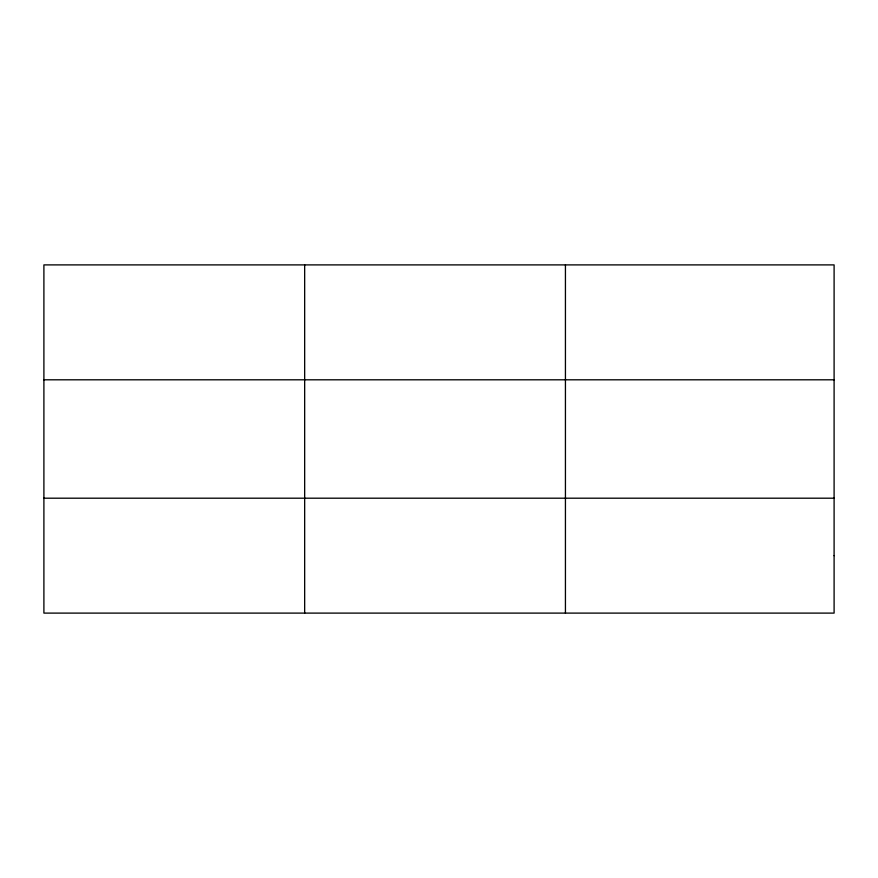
<?xml version="1.0" encoding="UTF-8"?>
<svg xmlns="http://www.w3.org/2000/svg" width="878" height="878" viewBox="0 0 878 878"><rect width="100%" height="100%" fill="white"/><g stroke="black" fill="none" stroke-linecap="round" stroke-linejoin="round"><path stroke-width="1.32" d="M304.666 613.107L304.666 264.893M565.432 613.107L565.432 264.893M43.9 379.801L834.1 379.801M43.9 498.199L834.1 498.199M834.1 555.653L834.1 613.107L43.9 613.107L43.9 264.893L834.1 264.893L834.1 555.653"/></g></svg>
